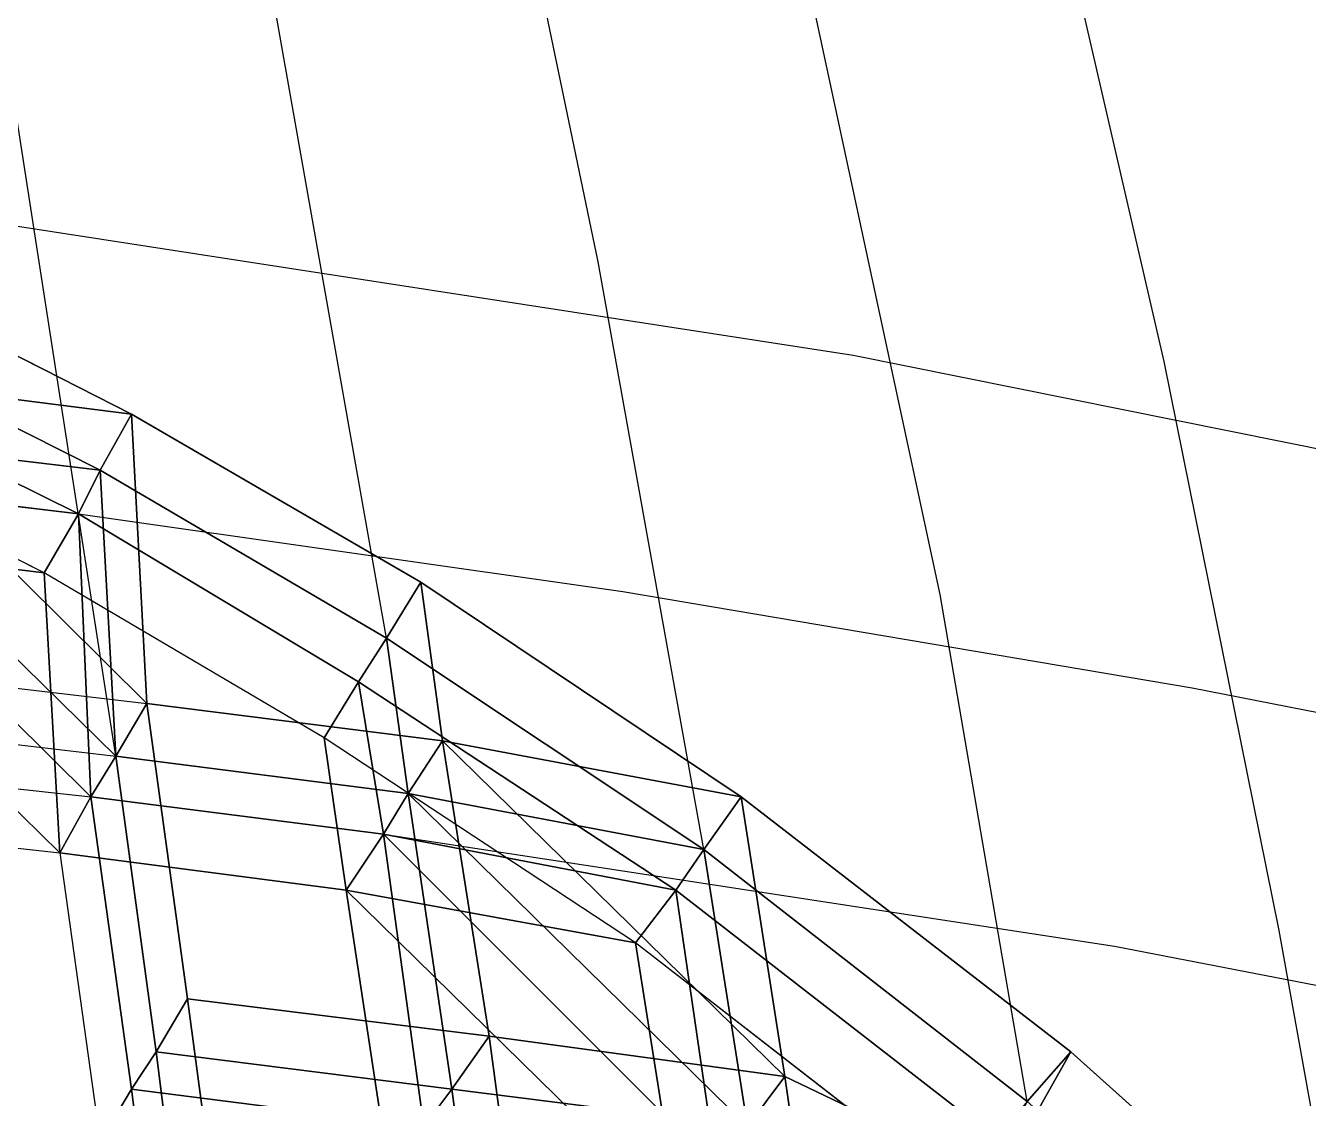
# Model space of a CAD drawing. Extents: x -24.1 to 24.1, y -24.4 to 24.4.
# Drawn here: x 8.75 to 12.873, y 14.43 to 17.88 of the extents above; entities that cross this region are included whole.
import ezdxf

# ---------------------------------------------------------------- set-up
doc = ezdxf.new("R2010")
doc.units = 0
doc.header["$MEASUREMENT"] = 0
for name, color, linetype in [('Bases - borderline', 7, 'CONTINUOUS'), ('Bases - borderline bottom', 7, 'CONTINUOUS'), ('Bases - borderline side1', 7, 'CONTINUOUS'), ('Bases - borderline side2', 7, 'CONTINUOUS'), ('Bases - borderline side3', 7, 'CONTINUOUS'), ('Bases - borderline side4', 7, 'CONTINUOUS'), ('Bases - borderline top', 7, 'CONTINUOUS'), ('Bases bottom', 7, 'CONTINUOUS'), ('Bases side1', 7, 'CONTINUOUS'), ('Bases side2', 7, 'CONTINUOUS'), ('Bases side3', 7, 'CONTINUOUS'), ('Bases side4', 7, 'CONTINUOUS'), ('Bases top', 7, 'CONTINUOUS'), ('Concrete bases crown', 7, 'CONTINUOUS'), ('FEA1', 7, 'CONTINUOUS'), ('LowerTendons', 7, 'CONTINUOUS'), ('LowerTendons Crown', 7, 'CONTINUOUS'), ('TendonPoints1', 7, 'CONTINUOUS'), ('UpperTendons', 7, 'CONTINUOUS'), ('UpperTendons Crown', 7, 'CONTINUOUS')]:
    doc.layers.add(name, color=color, linetype=linetype)

msp = doc.modelspace()

# ---------------------------------------------------------------- linework, layer by layer
at = {"layer": 'Bases - borderline'}
for points in [[(8.07, 16.76, 60.05), (9.09, 16.63, 59.83), (8.01, 17.18, 59.83)], [(7.98, 16.57, 59.71), (8.99, 16.45, 59.49), (7.92, 16.99, 59.5)], [(7.98, 16.57, 59.71), (8.99, 16.45, 59.49), (7.92, 16.99, 59.5)], [(7.92, 16.43, 59.45), (8.92, 16.31, 59.24), (7.85, 16.84, 59.24)], [(7.92, 16.43, 59.45), (8.92, 16.31, 59.24), (7.85, 16.84, 59.24)], [(8.07, 16.76, 60.05), (8.2, 15.81, 60.52), (9.14, 15.7, 60.31)], [(8.07, 16.76, 60.05), (9.14, 15.7, 60.31), (9.09, 16.63, 59.83)], [(7.82, 16.24, 59.11), (8.81, 16.12, 58.9), (7.76, 16.65, 58.9)], [(7.98, 16.57, 59.71), (8.11, 15.64, 60.18), (9.04, 15.53, 59.97)], [(7.98, 16.57, 59.71), (8.11, 15.64, 60.18), (9.04, 15.53, 59.97)], [(7.98, 16.57, 59.71), (9.04, 15.53, 59.97), (8.99, 16.45, 59.49)], [(7.98, 16.57, 59.71), (9.04, 15.53, 59.97), (8.99, 16.45, 59.49)], [(7.92, 16.43, 59.45), (8.04, 15.5, 59.92), (8.96, 15.4, 59.71)], [(7.92, 16.43, 59.45), (8.04, 15.5, 59.92), (8.96, 15.4, 59.71)], [(7.92, 16.43, 59.45), (8.96, 15.4, 59.71), (8.92, 16.31, 59.24)], [(7.92, 16.43, 59.45), (8.96, 15.4, 59.71), (8.92, 16.31, 59.24)], [(7.82, 16.24, 59.11), (7.95, 15.32, 59.57), (8.86, 15.22, 59.37)], [(7.82, 16.24, 59.11), (8.86, 15.22, 59.37), (8.81, 16.12, 58.9)], [(10.09, 15.58, 60.07), (11.05, 15.4, 59.83), (10.02, 16.09, 59.83)], [(9.98, 15.41, 59.73), (10.93, 15.23, 59.49), (9.91, 15.91, 59.5)], [(9.98, 15.41, 59.73), (10.93, 15.23, 59.49), (9.91, 15.91, 59.5)], [(9.9, 15.28, 59.48), (10.84, 15.1, 59.24), (9.82, 15.77, 59.24)], [(9.9, 15.28, 59.48), (10.84, 15.1, 59.24), (9.82, 15.77, 59.24)], [(9.78, 15.1, 59.14), (10.71, 14.93, 58.9), (9.71, 15.59, 58.9)], [(10.09, 15.58, 60.07), (10.24, 14.63, 60.5), (11.19, 14.5, 60.23)], [(11.19, 14.5, 60.23), (11.05, 15.4, 59.83), (10.09, 15.58, 60.07)], [(9.98, 15.41, 59.73), (10.12, 14.46, 60.15), (11.07, 14.34, 59.88)], [(9.98, 15.41, 59.73), (10.12, 14.46, 60.15), (11.07, 14.34, 59.88)], [(11.07, 14.34, 59.88), (10.93, 15.23, 59.49), (9.98, 15.41, 59.73)], [(11.07, 14.34, 59.88), (10.93, 15.23, 59.49), (9.98, 15.41, 59.73)], [(9.9, 15.28, 59.48), (10.03, 14.34, 59.89), (10.97, 14.21, 59.63)], [(9.9, 15.28, 59.48), (10.03, 14.34, 59.89), (10.97, 14.21, 59.63)], [(10.97, 14.21, 59.63), (10.84, 15.1, 59.24), (9.9, 15.28, 59.48)], [(10.97, 14.21, 59.63), (10.84, 15.1, 59.24), (9.9, 15.28, 59.48)], [(9.78, 15.1, 59.14), (9.92, 14.18, 59.55), (10.85, 14.05, 59.28)], [(10.85, 14.05, 59.28), (10.71, 14.93, 58.9), (9.78, 15.1, 59.14)]]:
    msp.add_3dface(points, dxfattribs=at)
at = {"layer": 'Bases - borderline bottom'}
for points in [[(9.04, 15.53, 59.97), (9.98, 15.41, 59.73), (9.91, 15.91, 59.5), (8.99, 16.45, 59.49)], [(8.96, 15.4, 59.71), (9.9, 15.28, 59.48), (9.82, 15.77, 59.24), (8.92, 16.31, 59.24)], [(8.86, 15.22, 59.37), (9.78, 15.1, 59.14), (9.71, 15.59, 58.9), (8.81, 16.12, 58.9)], [(11.07, 14.34, 59.88), (11.75, 14.01, 59.78), (11.97, 14.42, 59.49), (10.93, 15.23, 59.49)], [(10.97, 14.21, 59.63), (11.65, 13.89, 59.52), (11.87, 14.3, 59.24), (10.84, 15.1, 59.24)], [(10.85, 14.05, 59.28), (11.51, 13.73, 59.18), (11.74, 14.13, 58.9), (10.71, 14.93, 58.9)]]:
    msp.add_3dface(points, dxfattribs=at)
at = {"layer": 'Bases - borderline side1'}
for points in [[(9.04, 15.53, 59.97), (9.98, 15.41, 59.73), (10.09, 15.58, 60.07), (9.14, 15.7, 60.31)], [(8.96, 15.4, 59.71), (9.9, 15.28, 59.48), (9.98, 15.41, 59.73), (9.04, 15.53, 59.97)], [(8.86, 15.22, 59.37), (9.78, 15.1, 59.14), (9.9, 15.28, 59.48), (8.96, 15.4, 59.71)], [(11.07, 14.34, 59.88), (11.75, 14.01, 59.78), (11.88, 14.17, 60.12), (11.19, 14.5, 60.23)]]:
    msp.add_3dface(points, dxfattribs=at)
at = {"layer": 'Bases - borderline side2'}
for points in [[(9.98, 15.41, 59.73), (9.91, 15.91, 59.5), (10.02, 16.09, 59.83), (10.09, 15.58, 60.07)], [(9.9, 15.28, 59.48), (9.82, 15.77, 59.24), (9.91, 15.91, 59.5), (9.98, 15.41, 59.73)], [(9.78, 15.1, 59.14), (9.71, 15.59, 58.9), (9.82, 15.77, 59.24), (9.9, 15.28, 59.48)], [(11.75, 14.01, 59.78), (11.97, 14.42, 59.49), (12.11, 14.58, 59.83), (11.88, 14.17, 60.12)]]:
    msp.add_3dface(points, dxfattribs=at)
at = {"layer": 'Bases - borderline side3'}
for points in [[(9.91, 15.91, 59.5), (8.99, 16.45, 59.49), (9.09, 16.63, 59.83), (10.02, 16.09, 59.83)], [(9.82, 15.77, 59.24), (8.92, 16.31, 59.24), (8.99, 16.45, 59.49), (9.91, 15.91, 59.5)], [(9.71, 15.59, 58.9), (8.81, 16.12, 58.9), (8.92, 16.31, 59.24), (9.82, 15.77, 59.24)], [(11.97, 14.42, 59.49), (10.93, 15.23, 59.49), (11.05, 15.4, 59.83), (12.11, 14.58, 59.83)], [(11.87, 14.3, 59.24), (10.84, 15.1, 59.24), (10.93, 15.23, 59.49), (11.97, 14.42, 59.49)], [(11.74, 14.13, 58.9), (10.71, 14.93, 58.9), (10.84, 15.1, 59.24), (11.87, 14.3, 59.24)], [(13.05, 13.46, 59.5), (11.97, 14.42, 59.49), (12.11, 14.58, 59.83), (13.19, 13.61, 59.83)]]:
    msp.add_3dface(points, dxfattribs=at)
at = {"layer": 'Bases - borderline side4'}
for points in [[(8.99, 16.45, 59.49), (9.04, 15.53, 59.97), (9.14, 15.7, 60.31), (9.09, 16.63, 59.83)], [(8.92, 16.31, 59.24), (8.96, 15.4, 59.71), (9.04, 15.53, 59.97), (8.99, 16.45, 59.49)], [(8.81, 16.12, 58.9), (8.86, 15.22, 59.37), (8.96, 15.4, 59.71), (8.92, 16.31, 59.24)], [(10.93, 15.23, 59.49), (11.07, 14.34, 59.88), (11.19, 14.5, 60.23), (11.05, 15.4, 59.83)], [(10.84, 15.1, 59.24), (10.97, 14.21, 59.63), (11.07, 14.34, 59.88), (10.93, 15.23, 59.49)], [(10.71, 14.93, 58.9), (10.85, 14.05, 59.28), (10.97, 14.21, 59.63), (10.84, 15.1, 59.24)], [(11.97, 14.42, 59.49), (11.75, 14.01, 59.78), (11.88, 14.17, 60.12), (12.11, 14.58, 59.83)]]:
    msp.add_3dface(points, dxfattribs=at)
at = {"layer": 'Bases - borderline top'}
for points in [[(9.14, 15.7, 60.31), (10.09, 15.58, 60.07), (10.02, 16.09, 59.83), (9.09, 16.63, 59.83)], [(9.04, 15.53, 59.97), (9.98, 15.41, 59.73), (9.91, 15.91, 59.5), (8.99, 16.45, 59.49)], [(8.96, 15.4, 59.71), (9.9, 15.28, 59.48), (9.82, 15.77, 59.24), (8.92, 16.31, 59.24)], [(11.19, 14.5, 60.23), (11.88, 14.17, 60.12), (12.11, 14.58, 59.83), (11.05, 15.4, 59.83)], [(11.07, 14.34, 59.88), (11.75, 14.01, 59.78), (11.97, 14.42, 59.49), (10.93, 15.23, 59.49)], [(10.97, 14.21, 59.63), (11.65, 13.89, 59.52), (11.87, 14.3, 59.24), (10.84, 15.1, 59.24)], [(11.88, 14.17, 60.12), (12.3, 13.4, 60.3), (13.19, 13.61, 59.83), (12.11, 14.58, 59.83)]]:
    msp.add_3dface(points, dxfattribs=at)
at = {"layer": 'Bases bottom'}
for points in [[(9.17, 14.58, 60.4), (10.12, 14.46, 60.15), (9.98, 15.41, 59.73), (9.04, 15.53, 59.97)], [(9.09, 14.46, 60.14), (10.03, 14.34, 59.89), (9.9, 15.28, 59.48), (8.96, 15.4, 59.71)], [(8.99, 14.29, 59.79), (9.92, 14.18, 59.55), (9.78, 15.1, 59.14), (8.86, 15.22, 59.37)], [(9.29, 13.62, 60.8), (10.25, 13.51, 60.54), (10.12, 14.46, 60.15), (9.17, 14.58, 60.4)], [(9.21, 13.51, 60.53), (10.16, 13.4, 60.28), (10.03, 14.34, 59.89), (9.09, 14.46, 60.14)], [(10.25, 13.51, 60.54), (11.21, 13.39, 60.26), (11.07, 14.34, 59.88), (10.12, 14.46, 60.15)]]:
    msp.add_3dface(points, dxfattribs=at)
at = {"layer": 'Bases side1'}
for points in [[(9.17, 14.58, 60.4), (10.12, 14.46, 60.15), (10.24, 14.63, 60.5), (9.27, 14.75, 60.75)], [(9.09, 14.46, 60.14), (10.03, 14.34, 59.89), (10.12, 14.46, 60.15), (9.17, 14.58, 60.4)], [(8.99, 14.29, 59.79), (9.92, 14.18, 59.55), (10.03, 14.34, 59.89), (9.09, 14.46, 60.14)]]:
    msp.add_3dface(points, dxfattribs=at)
at = {"layer": 'Bases side2'}
for points in [[(10.12, 14.46, 60.15), (9.98, 15.41, 59.73), (10.09, 15.58, 60.07), (10.24, 14.63, 60.5)], [(10.03, 14.34, 59.89), (9.9, 15.28, 59.48), (9.98, 15.41, 59.73), (10.12, 14.46, 60.15)], [(9.92, 14.18, 59.55), (9.78, 15.1, 59.14), (9.9, 15.28, 59.48), (10.03, 14.34, 59.89)], [(10.25, 13.51, 60.54), (10.12, 14.46, 60.15), (10.24, 14.63, 60.5), (10.37, 13.66, 60.9)], [(11.21, 13.39, 60.26), (11.07, 14.34, 59.88), (11.19, 14.5, 60.23), (11.33, 13.54, 60.61)], [(10.16, 13.4, 60.28), (10.03, 14.34, 59.89), (10.12, 14.46, 60.15), (10.25, 13.51, 60.54)]]:
    msp.add_3dface(points, dxfattribs=at)
at = {"layer": 'Bases side3'}
for points in [[(9.98, 15.41, 59.73), (9.04, 15.53, 59.97), (9.14, 15.7, 60.31), (10.09, 15.58, 60.07)], [(9.9, 15.28, 59.48), (8.96, 15.4, 59.71), (9.04, 15.53, 59.97), (9.98, 15.41, 59.73)], [(9.78, 15.1, 59.14), (8.86, 15.22, 59.37), (8.96, 15.4, 59.71), (9.9, 15.28, 59.48)], [(10.12, 14.46, 60.15), (9.17, 14.58, 60.4), (9.27, 14.75, 60.75), (10.24, 14.63, 60.5)], [(11.07, 14.34, 59.88), (10.12, 14.46, 60.15), (10.24, 14.63, 60.5), (11.19, 14.5, 60.23)], [(10.03, 14.34, 59.89), (9.09, 14.46, 60.14), (9.17, 14.58, 60.4), (10.12, 14.46, 60.15)], [(11.75, 14.01, 59.78), (11.07, 14.34, 59.88), (11.19, 14.5, 60.23), (11.88, 14.17, 60.12)], [(9.92, 14.18, 59.55), (8.99, 14.29, 59.79), (9.09, 14.46, 60.14), (10.03, 14.34, 59.89)], [(10.97, 14.21, 59.63), (10.03, 14.34, 59.89), (10.12, 14.46, 60.15), (11.07, 14.34, 59.88)]]:
    msp.add_3dface(points, dxfattribs=at)
at = {"layer": 'Bases side4'}
for points in [[(9.04, 15.53, 59.97), (9.17, 14.58, 60.4), (9.27, 14.75, 60.75), (9.14, 15.7, 60.31)], [(8.96, 15.4, 59.71), (9.09, 14.46, 60.14), (9.17, 14.58, 60.4), (9.04, 15.53, 59.97)], [(8.86, 15.22, 59.37), (8.99, 14.29, 59.79), (9.09, 14.46, 60.14), (8.96, 15.4, 59.71)], [(9.17, 14.58, 60.4), (9.29, 13.62, 60.8), (9.4, 13.78, 61.15), (9.27, 14.75, 60.75)], [(10.12, 14.46, 60.15), (10.25, 13.51, 60.54), (10.37, 13.66, 60.9), (10.24, 14.63, 60.5)], [(9.09, 14.46, 60.14), (9.21, 13.51, 60.53), (9.29, 13.62, 60.8), (9.17, 14.58, 60.4)], [(11.07, 14.34, 59.88), (11.21, 13.39, 60.26), (11.33, 13.54, 60.61), (11.19, 14.5, 60.23)], [(8.99, 14.29, 59.79), (9.11, 13.35, 60.18), (9.21, 13.51, 60.53), (9.09, 14.46, 60.14)], [(10.03, 14.34, 59.89), (10.16, 13.4, 60.28), (10.25, 13.51, 60.54), (10.12, 14.46, 60.15)]]:
    msp.add_3dface(points, dxfattribs=at)
at = {"layer": 'Bases top'}
for points in [[(9.27, 14.75, 60.75), (10.24, 14.63, 60.5), (10.09, 15.58, 60.07), (9.14, 15.7, 60.31)], [(9.17, 14.58, 60.4), (10.12, 14.46, 60.15), (9.98, 15.41, 59.73), (9.04, 15.53, 59.97)], [(9.09, 14.46, 60.14), (10.03, 14.34, 59.89), (9.9, 15.28, 59.48), (8.96, 15.4, 59.71)], [(9.4, 13.78, 61.15), (10.37, 13.66, 60.9), (10.24, 14.63, 60.5), (9.27, 14.75, 60.75)], [(10.37, 13.66, 60.9), (11.33, 13.54, 60.61), (11.19, 14.5, 60.23), (10.24, 14.63, 60.5)], [(9.29, 13.62, 60.8), (10.25, 13.51, 60.54), (10.12, 14.46, 60.15), (9.17, 14.58, 60.4)], [(11.33, 13.54, 60.61), (12.3, 13.4, 60.3), (11.88, 14.17, 60.12), (11.19, 14.5, 60.23)], [(9.21, 13.51, 60.53), (10.16, 13.4, 60.28), (10.03, 14.34, 59.89), (9.09, 14.46, 60.14)], [(10.25, 13.51, 60.54), (11.21, 13.39, 60.26), (11.07, 14.34, 59.88), (10.12, 14.46, 60.15)]]:
    msp.add_3dface(points, dxfattribs=at)
at = {"layer": 'Concrete bases crown'}
for points in [[(11.88, 19.55, 58.95), (14.43, 17.75, 58.95), (13.19, 18.69, 57.86)], [(11.88, 19.55, 58.95), (14.43, 17.75, 58.95), (13.19, 18.69, 57.86)], [(11.67, 19.21, 58.95), (14.18, 17.44, 58.95), (12.96, 18.36, 57.86)]]:
    msp.add_3dface(points, dxfattribs=at)
at = {"layer": 'FEA1'}
for p, q in [((9.09, 16.63, 59.83), (8.01, 17.18, 59.83)), ((8.81, 16.12, 58.9), (7.76, 16.65, 58.9)), ((10.02, 16.09, 59.83), (9.09, 16.63, 59.83)), ((8.92, 16.31, 59.24), (8.99, 16.45, 59.49)), ((8.81, 16.12, 58.9), (8.92, 16.31, 59.24)), ((9.71, 15.59, 58.9), (8.81, 16.12, 58.9)), ((11.05, 15.4, 59.83), (10.02, 16.09, 59.83)), ((10.71, 14.93, 58.9), (9.71, 15.59, 58.9)), ((12.11, 14.58, 59.83), (11.05, 15.4, 59.83)), ((11.74, 14.13, 58.9), (10.71, 14.93, 58.9)), ((13.19, 13.61, 59.83), (12.11, 14.58, 59.83))]:
    msp.add_line(p, q, dxfattribs=at)
for points in [[(11.67, 19.21, 58.95), (14.18, 17.44, 58.95), (12.96, 18.36, 57.86)], [(8.99, 16.45, 59.49), (7.92, 16.99, 59.5), (8.01, 17.18, 59.83), (9.09, 16.63, 59.83)], [(8.92, 16.31, 59.24), (7.85, 16.84, 59.24), (7.92, 16.99, 59.5), (8.99, 16.45, 59.49)], [(8.81, 16.12, 58.9), (7.76, 16.65, 58.9), (7.85, 16.84, 59.24), (8.92, 16.31, 59.24)], [(9.91, 15.91, 59.5), (8.99, 16.45, 59.49), (9.09, 16.63, 59.83), (10.02, 16.09, 59.83)], [(9.82, 15.77, 59.24), (8.92, 16.31, 59.24), (8.99, 16.45, 59.49), (9.91, 15.91, 59.5)], [(9.71, 15.59, 58.9), (8.81, 16.12, 58.9), (8.92, 16.31, 59.24), (9.82, 15.77, 59.24)], [(10.93, 15.23, 59.49), (9.91, 15.91, 59.5), (10.02, 16.09, 59.83), (11.05, 15.4, 59.83)], [(10.84, 15.1, 59.24), (9.82, 15.77, 59.24), (9.91, 15.91, 59.5), (10.93, 15.23, 59.49)], [(10.71, 14.93, 58.9), (9.71, 15.59, 58.9), (9.82, 15.77, 59.24), (10.84, 15.1, 59.24)], [(11.97, 14.42, 59.49), (10.93, 15.23, 59.49), (11.05, 15.4, 59.83), (12.11, 14.58, 59.83)], [(11.87, 14.3, 59.24), (10.84, 15.1, 59.24), (10.93, 15.23, 59.49), (11.97, 14.42, 59.49)], [(11.74, 14.13, 58.9), (10.71, 14.93, 58.9), (10.84, 15.1, 59.24), (11.87, 14.3, 59.24)], [(13.05, 13.46, 59.5), (11.97, 14.42, 59.49), (12.11, 14.58, 59.83), (13.19, 13.61, 59.83)]]:
    msp.add_3dface(points, dxfattribs=at)
at = {"layer": 'LowerTendons'}
for p, q in [((7.92, 16.43, 59.45), (8.92, 16.31, 59.24)), ((8.92, 16.31, 59.24), (10.67, 16.06, 58.79)), ((8.96, 15.4, 59.71), (9.9, 15.28, 59.48)), ((9.9, 15.28, 59.48), (12.25, 14.92, 58.78)), ((9.09, 14.46, 60.14), (10.03, 14.34, 59.89))]:
    msp.add_line(p, q, dxfattribs=at)
at = {"layer": 'LowerTendons Crown'}
for p, q in [((8.69, 17.24, 58.78), (11.41, 16.82, 58.07)), ((11.41, 16.82, 58.07), (14.09, 16.28, 57.17)), ((10.67, 16.06, 58.79), (12.5, 15.75, 58.23)), ((12.5, 15.75, 58.23), (13.88, 15.48, 57.73)), ((12.25, 14.92, 58.78), (14.97, 14.39, 57.75))]:
    msp.add_line(p, q, dxfattribs=at)
at = {"layer": 'TendonPoints1'}
for p, q in [((10.59, 17.12, 58.58), (10.22, 18.91, 57.58)), ((11.69, 16.05, 58.77), (11.11, 18.75, 57.34)), ((12.41, 16.8, 58.03), (12, 18.58, 57.09)), ((8.69, 17.24, 58.78), (11.41, 16.82, 58.07)), ((11.41, 16.82, 58.07), (14.09, 16.28, 57.17)), ((12.78, 14.97, 58.88), (12.41, 16.8, 58.03)), ((10.67, 16.06, 58.79), (12.5, 15.75, 58.23)), ((12.5, 15.75, 58.23), (13.88, 15.48, 57.73)), ((12.25, 14.92, 58.78), (14.97, 14.39, 57.75))]:
    msp.add_line(p, q, dxfattribs=at)
at = {"layer": 'UpperTendons'}
for p, q in [((9.04, 15.53, 59.97), (8.61, 18.3, 58.51)), ((9.91, 15.91, 59.5), (9.51, 18.17, 58.31)), ((10.93, 15.23, 59.49), (10.59, 17.12, 58.58)), ((11.97, 14.42, 59.49), (11.69, 16.05, 58.77)), ((9.98, 15.41, 59.73), (9.91, 15.91, 59.5)), ((10.12, 14.46, 60.15), (9.98, 15.41, 59.73)), ((11.07, 14.34, 59.88), (10.93, 15.23, 59.49)), ((13.05, 13.46, 59.5), (12.78, 14.97, 58.88)), ((10.25, 13.51, 60.54), (10.12, 14.46, 60.15))]:
    msp.add_line(p, q, dxfattribs=at)
at = {"layer": 'UpperTendons Crown'}
for p, q in [((10.59, 17.12, 58.58), (10.22, 18.91, 57.58)), ((11.69, 16.05, 58.77), (11.11, 18.75, 57.34)), ((12.41, 16.8, 58.03), (12, 18.58, 57.09)), ((12.78, 14.97, 58.88), (12.41, 16.8, 58.03))]:
    msp.add_line(p, q, dxfattribs=at)

doc.saveas('drawing.dxf')
